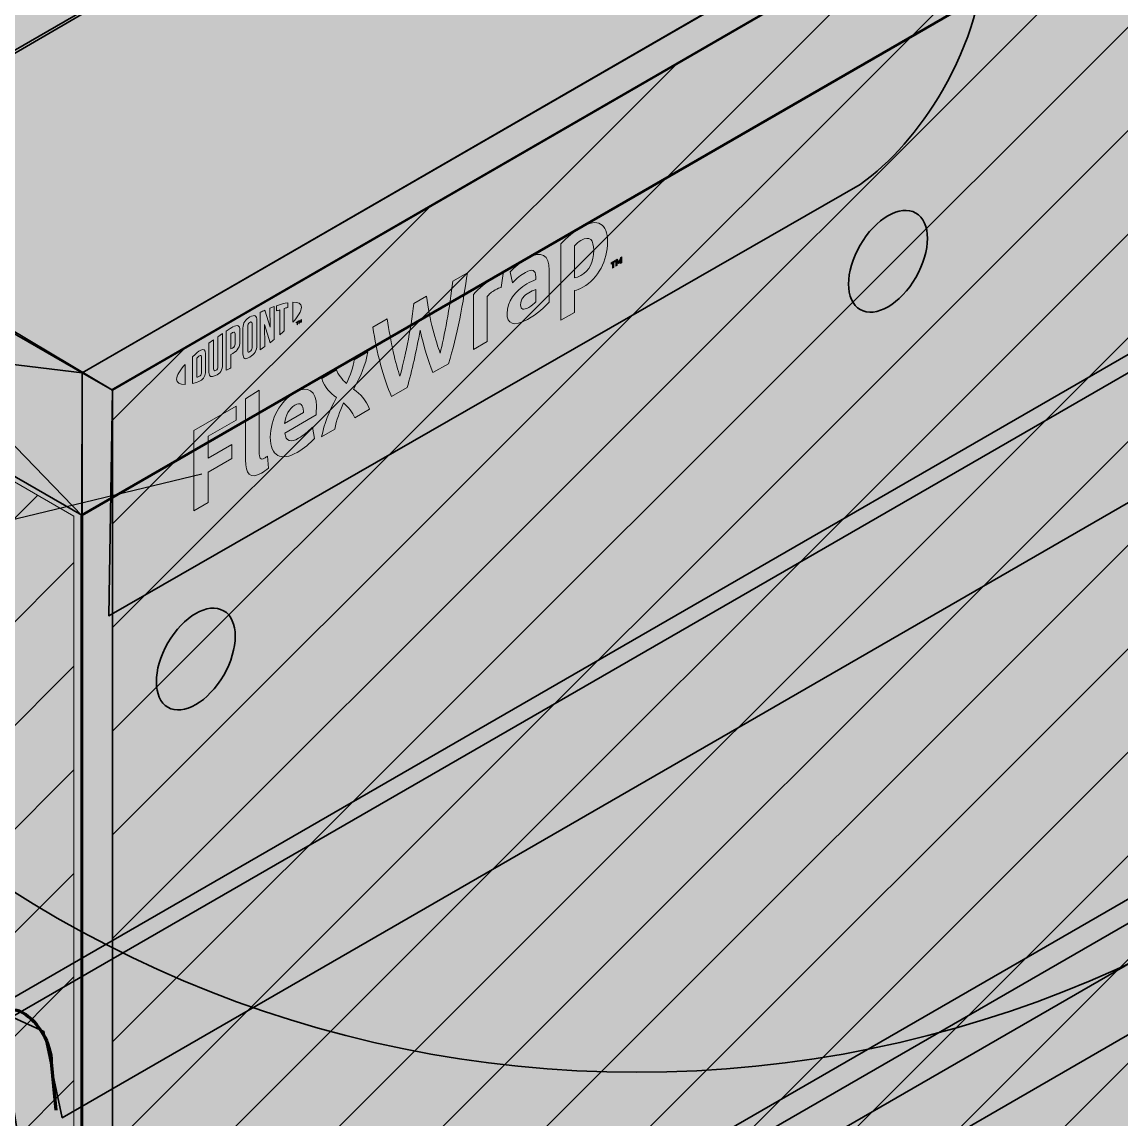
# Model space of a CAD drawing. Extents: x 26 to 922, y -766 to 15.
# Drawn here: x 243.5 to 393.4, y -603.2 to -453.5 of the extents above; entities that cross this region are included whole.
import ezdxf

# ---------------------------------------------------------------- set-up
doc = ezdxf.new("R2010")
doc.units = 0
doc.header["$MEASUREMENT"] = 0
for name, color, linetype, lineweight in [('circle', 7, 'Continuous', 0), ('drywall', 7, 'Continuous', 0), ('flexwrap', 7, 'Continuous', 0), ('lines and arrows', 7, 'Continuous', 0), ('OSB', 7, 'Continuous', 0), ('studs and insulation', 7, 'Continuous', 0), ('vapor retrarder', 7, 'Continuous', 0), ('vinyl siding', 7, 'Continuous', 0), ('WRB', 7, 'Continuous', 0), ('WRB fasteners', 7, 'Continuous', 0)]:
    doc.layers.add(name, color=color, linetype=linetype, lineweight=lineweight)
pattern_1 = [(45, (0, 0), (-7.07107, 7.07107), [])]

# ---------------------------------------------------------------- blocks, each defined once
blk = doc.blocks.new('Block_8')
at = {"layer": 'drywall', "true_color": 0xebebec, "transparency": 33554687}
h = blk.add_hatch(color=7, dxfattribs=at)
h.dxf.hatch_style = 2
h.paths.add_polyline_path([(288.62, -293.56), (455.82, -196.84), (455.82, -579.17), (194.17, -730.54), (194.17, -468.21), (288.62, -413.56)])
at = {"layer": 'drywall'}
blk.add_circle((327.36, -437.97), 158.87, dxfattribs=at)
blk = doc.blocks.new('Block_9')
at = {"layer": 'vapor retrarder', "true_color": 0xc0e2ca, "transparency": 33554687}
h = blk.add_hatch(color=254, dxfattribs=at)
h.dxf.hatch_style = 2
edge = h.paths.add_edge_path()
edge.add_spline(control_points=[(199.26, -471.4), (201.2, -525.02), (203.58, -593.4), (190.31, -709.68), (190.31, -709.68), (558.88, -496.58), (558.88, -496.58), (558.88, -496.58), (551.08, -148.2), (551.08, -148.2), (551.08, -148.2), (295.49, -296.07), (295.49, -296.07), (292.7, -321.61), (290.81, -368.65), (294.05, -416.68), (294.05, -416.68), (199.26, -471.4), (199.26, -471.4)], knot_values=[0, 0, 0, 0, 1, 1, 1, 2, 2, 2, 3, 3, 3, 4, 4, 4, 5, 5, 5, 6, 6, 6, 6], degree=3, periodic=0)
at = {"layer": 'vapor retrarder'}
blk.add_circle((327.36, -437.97), 158.87, dxfattribs=at)
at = {"layer": 'vapor retrarder', "color": 250, "lineweight": 35, "true_color": 0x231f20}
blk.add_open_spline([(199.26, -471.4), (201.2, -525.02), (203.58, -593.4), (190.31, -709.68), (190.31, -709.68), (558.88, -496.58), (558.88, -496.58), (558.88, -496.58), (551.08, -148.2), (551.08, -148.2), (551.08, -148.2), (295.49, -296.07), (295.49, -296.07), (292.7, -321.61), (290.81, -368.65), (294.05, -416.68), (294.05, -416.68), (199.26, -471.4), (199.26, -471.4)], degree=3, knots=[0, 0, 0, 0, 1, 1, 1, 2, 2, 2, 3, 3, 3, 4, 4, 4, 5, 5, 5, 6, 6, 6, 6], dxfattribs=at)
blk = doc.blocks.new('Block_11')
at = {"layer": 'studs and insulation', "true_color": 0xffeb95, "transparency": 33554687}
h = blk.add_hatch(color=41, dxfattribs=at)
h.dxf.hatch_style = 2
h.paths.add_polyline_path([(558.47, -539.57), (558.47, -343.66), (251.64, -520.81), (251.64, -716.72)])
at = {"layer": 'studs and insulation', "true_color": 0x000000, "transparency": 33554687}
h = blk.add_hatch(dxfattribs=at)
h.set_pattern_fill('_U', color=18, scale=10, angle=45, style=2, pattern_type=0)
h.set_pattern_definition(pattern_1)
h.paths.add_polyline_path([(250.56, -718.17), (250.56, -520.91), (208.3, -496.51), (208.3, -693.77)])
at = {"layer": 'studs and insulation', "color": 250, "lineweight": 60, "true_color": 0x231f20}
blk.add_lwpolyline([(558.47, -539.57), (558.47, -343.66), (251.64, -520.81), (251.64, -716.72)], close=True, dxfattribs=at)
at = {"layer": 'studs and insulation'}
blk.add_lwpolyline([(250.56, -718.17), (250.56, -520.91), (208.3, -496.51), (208.3, -693.77)], close=True, dxfattribs=at)
blk = doc.blocks.new('Block_12')
at = {"layer": 'studs and insulation', "true_color": 0xc2b59b, "transparency": 33554687}
h = blk.add_hatch(color=253, dxfattribs=at)
h.dxf.hatch_style = 2
h.paths.add_polyline_path([(251.69, -501.37), (558.06, -324.48), (515.25, -299.82), (208.88, -476.7)])
h = blk.add_hatch(color=253, dxfattribs=at)
h.dxf.hatch_style = 2
h.paths.add_polyline_path([(558.47, -343.66), (558.52, -324.22), (251.69, -501.37), (251.64, -520.81)])
h = blk.add_hatch(color=253, dxfattribs=at)
h.dxf.hatch_style = 2
h.paths.add_polyline_path([(251.64, -520.81), (251.69, -501.37), (208.88, -476.7), (208.83, -496.15)])
at = {"layer": 'studs and insulation', "color": 250, "lineweight": 35, "true_color": 0x231f20}
for p, q in [((208.88, -476.7), (251.69, -520.89)), ((208.83, -496.15), (251.69, -501.37))]:
    blk.add_line(p, q, dxfattribs=at)
for points in [[(251.69, -501.37), (558.06, -324.48), (515.25, -299.82), (208.88, -476.7)], [(558.47, -343.66), (558.52, -324.22), (251.69, -501.37), (251.64, -520.81)], [(251.64, -520.81), (251.69, -501.37), (208.88, -476.7), (208.83, -496.15)]]:
    blk.add_lwpolyline(points, close=True, dxfattribs=at)
blk = doc.blocks.new('Block_10')
at = {"layer": 'studs and insulation'}
blk.add_circle((327.36, -437.97), 158.87, dxfattribs=at)
for name in ['Block_12', 'Block_11']:
    blk.add_blockref(name, (0, 0), dxfattribs=at)
blk = doc.blocks.new('Block_15')
at = {"layer": 'OSB', "true_color": 0xcfae78, "transparency": 33554687}
h = blk.add_hatch(color=43, dxfattribs=at)
h.dxf.hatch_style = 2
h.paths.add_polyline_path([(348.55, -330.11), (517.48, -232.38), (517.48, -614.71), (255.83, -766.08), (255.83, -503.75), (348.55, -450.11)])
h = blk.add_hatch(color=43, dxfattribs=at)
h.dxf.hatch_style = 2
h.paths.add_polyline_path([(348.34, -450.23), (255.83, -503.75), (251.69, -501.37), (344.38, -447.75)])
h = blk.add_hatch(color=43, dxfattribs=at)
h.dxf.hatch_style = 2
h.paths.add_polyline_path([(255.83, -503.75), (255.83, -766.08), (251.69, -763.69), (251.69, -501.37)])
at = {"layer": 'OSB', "color": 250, "lineweight": 35, "true_color": 0x231f20}
for points in [[(348.55, -330.11), (517.48, -232.38), (517.48, -614.71), (255.83, -766.08), (255.83, -503.75), (348.55, -450.11)], [(348.34, -450.23), (255.83, -503.75), (251.69, -501.37), (344.38, -447.75)], [(255.83, -503.75), (255.83, -766.08), (251.69, -763.69), (251.69, -501.37)]]:
    blk.add_lwpolyline(points, close=True, dxfattribs=at)
at = {"layer": 'OSB'}
blk.add_circle((327.36, -437.97), 158.87, dxfattribs=at)
blk = doc.blocks.new('Block_16')
at = {"layer": 'WRB', "true_color": 0x000000, "transparency": 33554687}
h = blk.add_hatch(dxfattribs=at)
h.set_pattern_fill('_U', color=18, scale=10, angle=45, style=2, pattern_type=0)
h.set_pattern_definition(pattern_1)
h.paths.add_polyline_path([(348.55, -330.11), (517.48, -232.38), (517.48, -614.71), (255.83, -766.08), (255.83, -503.75), (348.55, -450.11)])
at = {"layer": 'WRB', "color": 250, "lineweight": 35, "true_color": 0x231f20}
blk.add_lwpolyline([(348.55, -330.11), (517.48, -232.38), (517.48, -614.71), (255.83, -766.08), (255.83, -503.75), (348.55, -450.11)], close=True, dxfattribs=at)
at = {"layer": 'WRB'}
blk.add_lwpolyline([(348.55, -330.11), (517.48, -232.38), (517.48, -614.71), (255.83, -766.08), (255.83, -503.75), (348.55, -450.11)], close=True, dxfattribs=at)
blk.add_circle((327.36, -437.97), 158.87, dxfattribs=at)
blk = doc.blocks.new('Block_18')
at = {"layer": 'flexwrap', "true_color": 0x003b71, "transparency": 33554687}
h = blk.add_hatch(color=156, dxfattribs=at)
h.dxf.hatch_style = 2
edge = h.paths.add_edge_path()
edge.add_spline(control_points=[(319.72, -488.1), (320.91, -487.41), (321.47, -486.25), (321.47, -484.64), (321.47, -483.23), (320.95, -482.59), (319.72, -483.3), (319.38, -483.5), (319.14, -483.72), (318.85, -484.01), (318.85, -484.01), (318.85, -488.38), (318.85, -488.38), (319.11, -488.36), (319.33, -488.33), (319.72, -488.1)], knot_values=[0, 0, 0, 0, 1, 1, 1, 2, 2, 2, 3, 3, 3, 4, 4, 4, 5, 5, 5, 5], degree=3, periodic=0)
edge = h.paths.add_edge_path()
edge.add_spline(control_points=[(319.99, -489.69), (319.52, -489.97), (319.19, -490.09), (318.85, -490.15), (318.85, -490.15), (318.85, -493.12), (318.85, -493.12), (318.85, -493.12), (317, -494.19), (317, -494.19), (317, -494.19), (317, -483.76), (317, -483.76), (317.77, -482.91), (318.85, -482.02), (319.81, -481.47), (322.03, -480.19), (323.36, -480.98), (323.36, -483.48), (323.36, -486.05), (322.1, -488.48), (319.99, -489.69)], knot_values=[0, 0, 0, 0, 1, 1, 1, 2, 2, 2, 3, 3, 3, 4, 4, 4, 5, 5, 5, 6, 6, 6, 7, 7, 7, 7], degree=3, periodic=0)
h = blk.add_hatch(color=156, dxfattribs=at)
h.dxf.hatch_style = 2
edge = h.paths.add_edge_path()
edge.add_spline(control_points=[(313.56, -491.67), (313.56, -491.67), (313.56, -490), (313.56, -490), (313.25, -490.1), (312.93, -490.24), (312.6, -490.43), (311.98, -490.79), (311.49, -491.35), (311.49, -492.08), (311.49, -492.74), (311.9, -492.85), (312.62, -492.44), (313.02, -492.2), (313.36, -491.91), (313.56, -491.67)], knot_values=[0, 0, 0, 0, 1, 1, 1, 2, 2, 2, 3, 3, 3, 4, 4, 4, 5, 5, 5, 5], degree=3, periodic=0)
edge = h.paths.add_edge_path()
edge.add_spline(control_points=[(312.43, -494.09), (310.57, -495.16), (309.64, -494.66), (309.64, -493.25), (309.64, -491.7), (310.74, -490.16), (312.36, -489.21), (312.74, -488.99), (313.22, -488.77), (313.56, -488.64), (313.56, -488.64), (313.56, -488.26), (313.56, -488.26), (313.56, -487.31), (313.09, -487.13), (312.18, -487.66), (311.59, -488), (310.95, -488.48), (310.4, -489.06), (310.4, -489.06), (310.06, -487.57), (310.06, -487.57), (310.64, -486.95), (311.57, -486.23), (312.4, -485.75), (314.39, -484.6), (315.38, -485.25), (315.38, -487.36), (315.38, -487.36), (315.38, -491.7), (315.38, -491.7), (314.82, -492.35), (313.78, -493.31), (312.43, -494.09)], knot_values=[0, 0, 0, 0, 1, 1, 1, 2, 2, 2, 3, 3, 3, 4, 4, 4, 5, 5, 5, 6, 6, 6, 7, 7, 7, 8, 8, 8, 9, 9, 9, 10, 10, 10, 11, 11, 11, 11], degree=3, periodic=0)
h = blk.add_hatch(color=156, dxfattribs=at)
h.dxf.hatch_style = 2
edge = h.paths.add_edge_path()
edge.add_spline(control_points=[(324.69, -485.87), (324.76, -486.03), (324.83, -486.13), (324.91, -486.22), (324.99, -486.03), (325.04, -485.86), (325.11, -485.63), (325.11, -485.63), (325.31, -485.52), (325.31, -485.52), (325.31, -485.52), (325.31, -486.33), (325.31, -486.33), (325.31, -486.33), (325.14, -486.43), (325.14, -486.43), (325.14, -486.43), (325.14, -486.05), (325.14, -486.05), (325.14, -486.05), (325.15, -485.92), (325.15, -485.92), (325.09, -486.08), (325.03, -486.24), (324.97, -486.38), (324.97, -486.38), (324.84, -486.45), (324.84, -486.45), (324.78, -486.38), (324.72, -486.29), (324.66, -486.2), (324.66, -486.2), (324.67, -486.32), (324.67, -486.32), (324.67, -486.32), (324.67, -486.7), (324.67, -486.7), (324.67, -486.7), (324.5, -486.79), (324.5, -486.79), (324.5, -486.79), (324.5, -485.99), (324.5, -485.99), (324.5, -485.99), (324.69, -485.87), (324.69, -485.87)], knot_values=[0, 0, 0, 0, 1, 1, 1, 2, 2, 2, 3, 3, 3, 4, 4, 4, 5, 5, 5, 6, 6, 6, 7, 7, 7, 8, 8, 8, 9, 9, 9, 10, 10, 10, 11, 11, 11, 12, 12, 12, 13, 13, 13, 14, 14, 14, 15, 15, 15, 15], degree=3, periodic=0)
edge = h.paths.add_edge_path()
edge.add_spline(control_points=[(324.04, -486.43), (324.04, -486.43), (323.85, -486.54), (323.85, -486.54), (323.85, -486.54), (323.85, -486.36), (323.85, -486.36), (323.85, -486.36), (324.42, -486.03), (324.42, -486.03), (324.42, -486.03), (324.42, -486.21), (324.42, -486.21), (324.42, -486.21), (324.23, -486.32), (324.23, -486.32), (324.23, -486.32), (324.23, -486.95), (324.23, -486.95), (324.23, -486.95), (324.04, -487.06), (324.04, -487.06), (324.04, -487.06), (324.04, -486.43), (324.04, -486.43)], knot_values=[0, 0, 0, 0, 1, 1, 1, 2, 2, 2, 3, 3, 3, 4, 4, 4, 5, 5, 5, 6, 6, 6, 7, 7, 7, 8, 8, 8, 8], degree=3, periodic=0)
h = blk.add_hatch(color=156, dxfattribs=at)
h.dxf.hatch_style = 2
edge = h.paths.add_edge_path()
edge.add_spline(control_points=[(302.25, -488.84), (302.25, -488.84), (304.23, -487.7), (304.23, -487.7), (303.71, -491.64), (302.82, -496.45), (301.67, -500.12), (301.67, -500.12), (299.54, -501.34), (299.54, -501.34), (298.88, -499.77), (298.29, -497.82), (297.79, -495.55), (297.27, -498.41), (296.69, -501.04), (296.01, -503.38), (296.01, -503.38), (293.89, -504.61), (293.89, -504.61), (292.81, -502.23), (291.84, -498.49), (291.34, -495.14), (291.34, -495.14), (293.31, -494.01), (293.31, -494.01), (293.73, -497.06), (294.48, -500.33), (295.04, -501.83), (295.62, -499.67), (296.53, -495.55), (296.92, -491.92), (296.92, -491.92), (298.65, -490.92), (298.65, -490.92), (299.06, -494.09), (299.94, -497.18), (300.53, -498.66), (301.07, -496.52), (301.84, -492.37), (302.25, -488.84)], knot_values=[0, 0, 0, 0, 1, 1, 1, 2, 2, 2, 3, 3, 3, 4, 4, 4, 5, 5, 5, 6, 6, 6, 7, 7, 7, 8, 8, 8, 9, 9, 9, 10, 10, 10, 11, 11, 11, 12, 12, 12, 13, 13, 13, 13], degree=3, periodic=0)
h = blk.add_hatch(color=156, dxfattribs=at)
h.dxf.hatch_style = 2
edge = h.paths.add_edge_path()
edge.add_spline(control_points=[(307.89, -488.35), (308.38, -488.07), (308.84, -487.87), (309.11, -487.79), (309.11, -487.79), (308.84, -489.71), (308.84, -489.71), (308.61, -489.75), (308.33, -489.88), (308.04, -490.05), (307.54, -490.33), (307.2, -490.64), (306.92, -490.96), (306.92, -490.96), (306.92, -497.08), (306.92, -497.08), (306.92, -497.08), (305.05, -498.16), (305.05, -498.16), (305.05, -498.16), (305.05, -490.68), (305.05, -490.68), (305.78, -489.83), (306.92, -488.91), (307.89, -488.35)], knot_values=[0, 0, 0, 0, 1, 1, 1, 2, 2, 2, 3, 3, 3, 4, 4, 4, 5, 5, 5, 6, 6, 6, 7, 7, 7, 8, 8, 8, 8], degree=3, periodic=0)
h = blk.add_hatch(color=156, dxfattribs=at)
h.dxf.hatch_style = 2
edge = h.paths.add_edge_path()
edge.add_spline(control_points=[(286.4, -504.74), (285.5, -504.11), (284.78, -503.44), (284.36, -502.12), (284.36, -502.12), (286.38, -500.96), (286.38, -500.96), (286.55, -501.56), (287.15, -502.28), (287.74, -502.83), (288.25, -501.68), (288.68, -500.51), (288.77, -499.58), (288.77, -499.58), (290.67, -498.48), (290.67, -498.48), (290.32, -500.31), (289.72, -501.8), (288.71, -503.58), (289.68, -504.29), (290.34, -505), (290.9, -506.33), (290.9, -506.33), (288.88, -507.5), (288.88, -507.5), (288.6, -506.79), (287.92, -506.01), (287.35, -505.48), (286.84, -506.63), (286.35, -507.85), (286.16, -509.07), (286.16, -509.07), (284.35, -510.12), (284.35, -510.12), (284.69, -508.3), (285.32, -506.68), (286.4, -504.74)], knot_values=[0, 0, 0, 0, 1, 1, 1, 2, 2, 2, 3, 3, 3, 4, 4, 4, 5, 5, 5, 6, 6, 6, 7, 7, 7, 8, 8, 8, 9, 9, 9, 10, 10, 10, 11, 11, 11, 12, 12, 12, 12], degree=3, periodic=0)
h = blk.add_hatch(color=156, dxfattribs=at)
h.dxf.hatch_style = 2
edge = h.paths.add_edge_path()
edge.add_spline(control_points=[(275.82, -512.15), (275.82, -512.99), (276.01, -513.33), (276.55, -513.02), (276.69, -512.94), (276.82, -512.85), (276.95, -512.75), (276.95, -512.75), (277.08, -514.37), (277.08, -514.37), (276.82, -514.58), (276.41, -514.89), (276.13, -515.05), (274.58, -515.94), (273.96, -515.13), (273.96, -513.26), (273.96, -513.26), (273.96, -504.91), (273.96, -504.91), (273.96, -504.91), (275.82, -503.71), (275.82, -503.71), (275.82, -503.71), (275.82, -512.15), (275.82, -512.15)], knot_values=[0, 0, 0, 0, 1, 1, 1, 2, 2, 2, 3, 3, 3, 4, 4, 4, 5, 5, 5, 6, 6, 6, 7, 7, 7, 8, 8, 8, 8], degree=3, periodic=0)
h = blk.add_hatch(color=156, dxfattribs=at)
h.dxf.hatch_style = 2
edge = h.paths.add_edge_path()
edge.add_spline(control_points=[(279.29, -508.29), (279.29, -508.29), (281.86, -506.8), (281.86, -506.8), (281.86, -506.8), (281.86, -506.62), (281.86, -506.62), (281.86, -505.74), (281.45, -505.33), (280.71, -505.76), (279.92, -506.22), (279.41, -507.16), (279.29, -508.29)], knot_values=[0, 0, 0, 0, 1, 1, 1, 2, 2, 2, 3, 3, 3, 4, 4, 4, 4], degree=3, periodic=0)
edge = h.paths.add_edge_path()
edge.add_spline(control_points=[(283.39, -510.33), (282.79, -510.98), (281.91, -511.71), (281.02, -512.23), (278.84, -513.48), (277.35, -512.75), (277.35, -510.16), (277.35, -507.67), (278.72, -505.19), (280.71, -504.05), (282.48, -503.02), (283.64, -503.8), (283.64, -505.9), (283.64, -506.37), (283.62, -506.79), (283.59, -507.12), (283.59, -507.12), (279.31, -509.58), (279.31, -509.58), (279.49, -510.73), (280.13, -510.93), (281.21, -510.3), (281.87, -509.92), (282.51, -509.38), (283.09, -508.76), (283.09, -508.76), (283.39, -510.33), (283.39, -510.33)], knot_values=[0, 0, 0, 0, 1, 1, 1, 2, 2, 2, 3, 3, 3, 4, 4, 4, 5, 5, 5, 6, 6, 6, 7, 7, 7, 8, 8, 8, 9, 9, 9, 9], degree=3, periodic=0)
h = blk.add_hatch(color=156, dxfattribs=at)
h.dxf.hatch_style = 2
edge = h.paths.add_edge_path()
edge.add_spline(control_points=[(266.92, -520.18), (266.92, -520.18), (266.92, -509.24), (266.92, -509.24), (266.92, -509.24), (272.68, -505.91), (272.68, -505.91), (272.68, -505.91), (272.68, -507.82), (272.68, -507.82), (272.68, -507.82), (268.85, -510.03), (268.85, -510.03), (268.85, -510.03), (268.85, -513), (268.85, -513), (268.85, -513), (272.08, -511.14), (272.08, -511.14), (272.08, -511.14), (272.08, -513.05), (272.08, -513.05), (272.08, -513.05), (268.85, -514.91), (268.85, -514.91), (268.85, -514.91), (268.85, -519.06), (268.85, -519.06), (268.85, -519.06), (266.92, -520.18), (266.92, -520.18)], knot_values=[0, 0, 0, 0, 1, 1, 1, 2, 2, 2, 3, 3, 3, 4, 4, 4, 5, 5, 5, 6, 6, 6, 7, 7, 7, 8, 8, 8, 9, 9, 9, 10, 10, 10, 10], degree=3, periodic=0)
at = {"layer": 'flexwrap'}
for points, knots in [([(319.99, -489.69), (319.52, -489.97), (319.19, -490.09), (318.85, -490.15), (318.85, -490.15), (318.85, -493.12), (318.85, -493.12), (318.85, -493.12), (317, -494.19), (317, -494.19), (317, -494.19), (317, -483.76), (317, -483.76), (317.77, -482.91), (318.85, -482.02), (319.81, -481.47), (322.03, -480.19), (323.36, -480.98), (323.36, -483.48), (323.36, -486.05), (322.1, -488.48), (319.99, -489.69)], [0, 0, 0, 0, 1, 1, 1, 2, 2, 2, 3, 3, 3, 4, 4, 4, 5, 5, 5, 6, 6, 6, 7, 7, 7, 7]), ([(319.72, -488.1), (320.91, -487.41), (321.47, -486.25), (321.47, -484.64), (321.47, -483.23), (320.95, -482.59), (319.72, -483.3), (319.38, -483.5), (319.14, -483.72), (318.85, -484.01), (318.85, -484.01), (318.85, -488.38), (318.85, -488.38), (319.11, -488.36), (319.33, -488.33), (319.72, -488.1)], [0, 0, 0, 0, 1, 1, 1, 2, 2, 2, 3, 3, 3, 4, 4, 4, 5, 5, 5, 5]), ([(312.43, -494.09), (310.57, -495.16), (309.64, -494.66), (309.64, -493.25), (309.64, -491.7), (310.74, -490.16), (312.36, -489.21), (312.74, -488.99), (313.22, -488.77), (313.56, -488.64), (313.56, -488.64), (313.56, -488.26), (313.56, -488.26), (313.56, -487.31), (313.09, -487.13), (312.18, -487.66), (311.59, -488), (310.95, -488.48), (310.4, -489.06), (310.4, -489.06), (310.06, -487.57), (310.06, -487.57), (310.64, -486.95), (311.57, -486.23), (312.4, -485.75), (314.39, -484.6), (315.38, -485.25), (315.38, -487.36), (315.38, -487.36), (315.38, -491.7), (315.38, -491.7), (314.82, -492.35), (313.78, -493.31), (312.43, -494.09)], [0, 0, 0, 0, 1, 1, 1, 2, 2, 2, 3, 3, 3, 4, 4, 4, 5, 5, 5, 6, 6, 6, 7, 7, 7, 8, 8, 8, 9, 9, 9, 10, 10, 10, 11, 11, 11, 11]), ([(324.69, -485.87), (324.76, -486.03), (324.83, -486.13), (324.91, -486.22), (324.99, -486.03), (325.04, -485.86), (325.11, -485.63), (325.11, -485.63), (325.31, -485.52), (325.31, -485.52), (325.31, -485.52), (325.31, -486.33), (325.31, -486.33), (325.31, -486.33), (325.14, -486.43), (325.14, -486.43), (325.14, -486.43), (325.14, -486.05), (325.14, -486.05), (325.14, -486.05), (325.15, -485.92), (325.15, -485.92), (325.09, -486.08), (325.03, -486.24), (324.97, -486.38), (324.97, -486.38), (324.84, -486.45), (324.84, -486.45), (324.78, -486.38), (324.72, -486.29), (324.66, -486.2), (324.66, -486.2), (324.67, -486.32), (324.67, -486.32), (324.67, -486.32), (324.67, -486.7), (324.67, -486.7), (324.67, -486.7), (324.5, -486.79), (324.5, -486.79), (324.5, -486.79), (324.5, -485.99), (324.5, -485.99), (324.5, -485.99), (324.69, -485.87), (324.69, -485.87)], [0, 0, 0, 0, 1, 1, 1, 2, 2, 2, 3, 3, 3, 4, 4, 4, 5, 5, 5, 6, 6, 6, 7, 7, 7, 8, 8, 8, 9, 9, 9, 10, 10, 10, 11, 11, 11, 12, 12, 12, 13, 13, 13, 14, 14, 14, 15, 15, 15, 15]), ([(324.04, -486.43), (324.04, -486.43), (323.85, -486.54), (323.85, -486.54), (323.85, -486.54), (323.85, -486.36), (323.85, -486.36), (323.85, -486.36), (324.42, -486.03), (324.42, -486.03), (324.42, -486.03), (324.42, -486.21), (324.42, -486.21), (324.42, -486.21), (324.23, -486.32), (324.23, -486.32), (324.23, -486.32), (324.23, -486.95), (324.23, -486.95), (324.23, -486.95), (324.04, -487.06), (324.04, -487.06), (324.04, -487.06), (324.04, -486.43), (324.04, -486.43)], [0, 0, 0, 0, 1, 1, 1, 2, 2, 2, 3, 3, 3, 4, 4, 4, 5, 5, 5, 6, 6, 6, 7, 7, 7, 8, 8, 8, 8]), ([(302.25, -488.84), (302.25, -488.84), (304.23, -487.7), (304.23, -487.7), (303.71, -491.64), (302.82, -496.45), (301.67, -500.12), (301.67, -500.12), (299.54, -501.34), (299.54, -501.34), (298.88, -499.77), (298.29, -497.82), (297.79, -495.55), (297.27, -498.41), (296.69, -501.04), (296.01, -503.38), (296.01, -503.38), (293.89, -504.61), (293.89, -504.61), (292.81, -502.23), (291.84, -498.49), (291.34, -495.14), (291.34, -495.14), (293.31, -494.01), (293.31, -494.01), (293.73, -497.06), (294.48, -500.33), (295.04, -501.83), (295.62, -499.67), (296.53, -495.55), (296.92, -491.92), (296.92, -491.92), (298.65, -490.92), (298.65, -490.92), (299.06, -494.09), (299.94, -497.18), (300.53, -498.66), (301.07, -496.52), (301.84, -492.37), (302.25, -488.84)], [0, 0, 0, 0, 1, 1, 1, 2, 2, 2, 3, 3, 3, 4, 4, 4, 5, 5, 5, 6, 6, 6, 7, 7, 7, 8, 8, 8, 9, 9, 9, 10, 10, 10, 11, 11, 11, 12, 12, 12, 13, 13, 13, 13]), ([(307.89, -488.35), (308.38, -488.07), (308.84, -487.87), (309.11, -487.79), (309.11, -487.79), (308.84, -489.71), (308.84, -489.71), (308.61, -489.75), (308.33, -489.88), (308.04, -490.05), (307.54, -490.33), (307.2, -490.64), (306.92, -490.96), (306.92, -490.96), (306.92, -497.08), (306.92, -497.08), (306.92, -497.08), (305.05, -498.16), (305.05, -498.16), (305.05, -498.16), (305.05, -490.68), (305.05, -490.68), (305.78, -489.83), (306.92, -488.91), (307.89, -488.35)], [0, 0, 0, 0, 1, 1, 1, 2, 2, 2, 3, 3, 3, 4, 4, 4, 5, 5, 5, 6, 6, 6, 7, 7, 7, 8, 8, 8, 8]), ([(313.56, -491.67), (313.56, -491.67), (313.56, -490), (313.56, -490), (313.25, -490.1), (312.93, -490.24), (312.6, -490.43), (311.98, -490.79), (311.49, -491.35), (311.49, -492.08), (311.49, -492.74), (311.9, -492.85), (312.62, -492.44), (313.02, -492.2), (313.36, -491.91), (313.56, -491.67)], [0, 0, 0, 0, 1, 1, 1, 2, 2, 2, 3, 3, 3, 4, 4, 4, 5, 5, 5, 5]), ([(286.4, -504.74), (285.5, -504.11), (284.78, -503.44), (284.36, -502.12), (284.36, -502.12), (286.38, -500.96), (286.38, -500.96), (286.55, -501.56), (287.15, -502.28), (287.74, -502.83), (288.25, -501.68), (288.68, -500.51), (288.77, -499.58), (288.77, -499.58), (290.67, -498.48), (290.67, -498.48), (290.32, -500.31), (289.72, -501.8), (288.71, -503.58), (289.68, -504.29), (290.34, -505), (290.9, -506.33), (290.9, -506.33), (288.88, -507.5), (288.88, -507.5), (288.6, -506.79), (287.92, -506.01), (287.35, -505.48), (286.84, -506.63), (286.35, -507.85), (286.16, -509.07), (286.16, -509.07), (284.35, -510.12), (284.35, -510.12), (284.69, -508.3), (285.32, -506.68), (286.4, -504.74)], [0, 0, 0, 0, 1, 1, 1, 2, 2, 2, 3, 3, 3, 4, 4, 4, 5, 5, 5, 6, 6, 6, 7, 7, 7, 8, 8, 8, 9, 9, 9, 10, 10, 10, 11, 11, 11, 12, 12, 12, 12]), ([(275.82, -512.15), (275.82, -512.99), (276.01, -513.33), (276.55, -513.02), (276.69, -512.94), (276.82, -512.85), (276.95, -512.75), (276.95, -512.75), (277.08, -514.37), (277.08, -514.37), (276.82, -514.58), (276.41, -514.89), (276.13, -515.05), (274.58, -515.94), (273.96, -515.13), (273.96, -513.26), (273.96, -513.26), (273.96, -504.91), (273.96, -504.91), (273.96, -504.91), (275.82, -503.71), (275.82, -503.71), (275.82, -503.71), (275.82, -512.15), (275.82, -512.15)], [0, 0, 0, 0, 1, 1, 1, 2, 2, 2, 3, 3, 3, 4, 4, 4, 5, 5, 5, 6, 6, 6, 7, 7, 7, 8, 8, 8, 8]), ([(283.39, -510.33), (282.79, -510.98), (281.91, -511.71), (281.02, -512.23), (278.84, -513.48), (277.35, -512.75), (277.35, -510.16), (277.35, -507.67), (278.72, -505.19), (280.71, -504.05), (282.48, -503.02), (283.64, -503.8), (283.64, -505.9), (283.64, -506.37), (283.62, -506.79), (283.59, -507.12), (283.59, -507.12), (279.31, -509.58), (279.31, -509.58), (279.49, -510.73), (280.13, -510.93), (281.21, -510.3), (281.87, -509.92), (282.51, -509.38), (283.09, -508.76), (283.09, -508.76), (283.39, -510.33), (283.39, -510.33)], [0, 0, 0, 0, 1, 1, 1, 2, 2, 2, 3, 3, 3, 4, 4, 4, 5, 5, 5, 6, 6, 6, 7, 7, 7, 8, 8, 8, 9, 9, 9, 9]), ([(266.92, -520.18), (266.92, -520.18), (266.92, -509.24), (266.92, -509.24), (266.92, -509.24), (272.68, -505.91), (272.68, -505.91), (272.68, -505.91), (272.68, -507.82), (272.68, -507.82), (272.68, -507.82), (268.85, -510.03), (268.85, -510.03), (268.85, -510.03), (268.85, -513), (268.85, -513), (268.85, -513), (272.08, -511.14), (272.08, -511.14), (272.08, -511.14), (272.08, -513.05), (272.08, -513.05), (272.08, -513.05), (268.85, -514.91), (268.85, -514.91), (268.85, -514.91), (268.85, -519.06), (268.85, -519.06), (268.85, -519.06), (266.92, -520.18), (266.92, -520.18)], [0, 0, 0, 0, 1, 1, 1, 2, 2, 2, 3, 3, 3, 4, 4, 4, 5, 5, 5, 6, 6, 6, 7, 7, 7, 8, 8, 8, 9, 9, 9, 10, 10, 10, 10]), ([(279.29, -508.29), (279.29, -508.29), (281.86, -506.8), (281.86, -506.8), (281.86, -506.8), (281.86, -506.62), (281.86, -506.62), (281.86, -505.74), (281.45, -505.33), (280.71, -505.76), (279.92, -506.22), (279.41, -507.16), (279.29, -508.29)], [0, 0, 0, 0, 1, 1, 1, 2, 2, 2, 3, 3, 3, 4, 4, 4, 4])]:
    blk.add_open_spline(points, degree=3, knots=knots, dxfattribs=at)
blk = doc.blocks.new('Block_19')
at = {"layer": 'flexwrap', "true_color": 0x003b71, "transparency": 33554687}
h = blk.add_hatch(color=156, dxfattribs=at)
h.dxf.hatch_style = 2
edge = h.paths.add_edge_path()
edge.add_spline(control_points=[(278.19, -492.92), (278.35, -492.86), (278.51, -492.81), (278.66, -492.76), (278.66, -492.76), (278.66, -496.16), (278.66, -496.16), (278.81, -496.04), (279.07, -495.81), (279.24, -495.65), (279.24, -495.65), (279.24, -492.58), (279.24, -492.58), (279.41, -492.54), (279.57, -492.49), (279.72, -492.46), (279.72, -492.46), (279.72, -491.8), (279.72, -491.8), (279.26, -491.88), (278.77, -492.02), (278.19, -492.21), (278.19, -492.21), (278.19, -492.92), (278.19, -492.92)], knot_values=[0, 0, 0, 0, 1, 1, 1, 2, 2, 2, 3, 3, 3, 4, 4, 4, 5, 5, 5, 6, 6, 6, 7, 7, 7, 8, 8, 8, 8], degree=3, periodic=0)
h = blk.add_hatch(color=156, dxfattribs=at)
h.dxf.hatch_style = 2
edge = h.paths.add_edge_path()
edge.add_spline(control_points=[(281.58, -492.42), (281.58, -492.92), (281.15, -493.64), (280.41, -494.47), (280.41, -494.47), (280.41, -491.72), (280.41, -491.72), (281.15, -491.7), (281.58, -491.92), (281.58, -492.42)], knot_values=[0, 0, 0, 0, 1, 1, 1, 2, 2, 2, 3, 3, 3, 3], degree=3, periodic=0)
h = blk.add_hatch(color=156, dxfattribs=at)
h.dxf.hatch_style = 2
edge = h.paths.add_edge_path()
edge.add_spline(control_points=[(277.32, -495.12), (277.32, -495.12), (276.6, -492.82), (276.6, -492.82), (276.4, -492.91), (276.16, -493.01), (275.98, -493.1), (275.98, -493.1), (275.98, -498.22), (275.98, -498.22), (276.11, -498.13), (276.44, -497.9), (276.61, -497.77), (276.61, -497.77), (276.55, -494.79), (276.55, -494.79), (276.55, -494.79), (277.32, -497.25), (277.32, -497.25), (277.48, -497.12), (277.71, -496.94), (277.87, -496.81), (277.87, -496.81), (277.87, -492.32), (277.87, -492.32), (277.71, -492.38), (277.41, -492.49), (277.27, -492.55), (277.27, -492.55), (277.32, -495.12), (277.32, -495.12)], knot_values=[0, 0, 0, 0, 1, 1, 1, 2, 2, 2, 3, 3, 3, 4, 4, 4, 5, 5, 5, 6, 6, 6, 7, 7, 7, 8, 8, 8, 9, 9, 9, 10, 10, 10, 10], degree=3, periodic=0)
h = blk.add_hatch(color=156, dxfattribs=at)
h.dxf.hatch_style = 2
edge = h.paths.add_edge_path()
edge.add_spline(control_points=[(272.54, -497.44), (272.54, -497.67), (272.47, -497.83), (272.21, -497.98), (272.21, -497.98), (271.98, -498.11), (271.98, -498.11), (271.98, -498.11), (271.98, -496.01), (271.98, -496.01), (272.08, -495.95), (272.14, -495.91), (272.2, -495.88), (272.48, -495.71), (272.54, -495.8), (272.54, -496.04), (272.54, -496.04), (272.54, -497.44), (272.54, -497.44)], knot_values=[0, 0, 0, 0, 1, 1, 1, 2, 2, 2, 3, 3, 3, 4, 4, 4, 5, 5, 5, 6, 6, 6, 6], degree=3, periodic=0)
edge = h.paths.add_edge_path()
edge.add_spline(control_points=[(272.24, -495.11), (272.12, -495.18), (271.71, -495.43), (271.33, -495.68), (271.33, -495.68), (271.33, -501.01), (271.33, -501.01), (271.46, -500.94), (271.8, -500.77), (271.98, -500.67), (271.98, -500.67), (271.98, -498.86), (271.98, -498.86), (271.98, -498.86), (272.24, -498.71), (272.24, -498.71), (272.92, -498.31), (273.2, -497.8), (273.2, -497.12), (273.2, -497.12), (273.2, -495.55), (273.2, -495.55), (273.2, -494.89), (272.88, -494.74), (272.24, -495.11)], knot_values=[0, 0, 0, 0, 1, 1, 1, 2, 2, 2, 3, 3, 3, 4, 4, 4, 5, 5, 5, 6, 6, 6, 7, 7, 7, 8, 8, 8, 8], degree=3, periodic=0)
h = blk.add_hatch(color=156, dxfattribs=at)
h.dxf.hatch_style = 2
edge = h.paths.add_edge_path()
edge.add_spline(control_points=[(274.86, -497.97), (274.86, -498.18), (274.8, -498.32), (274.57, -498.46), (274.33, -498.61), (274.27, -498.53), (274.27, -498.31), (274.27, -498.31), (274.27, -494.99), (274.27, -494.99), (274.27, -494.77), (274.33, -494.61), (274.57, -494.48), (274.8, -494.36), (274.86, -494.43), (274.86, -494.64), (274.86, -494.64), (274.86, -497.97), (274.86, -497.97)], knot_values=[0, 0, 0, 0, 1, 1, 1, 2, 2, 2, 3, 3, 3, 4, 4, 4, 5, 5, 5, 6, 6, 6, 6], degree=3, periodic=0)
edge = h.paths.add_edge_path()
edge.add_spline(control_points=[(274.57, -493.74), (273.97, -494.05), (273.61, -494.56), (273.61, -495.26), (273.61, -495.26), (273.61, -498.75), (273.61, -498.75), (273.61, -499.49), (273.94, -499.61), (274.57, -499.21), (275.19, -498.82), (275.52, -498.36), (275.52, -497.57), (275.52, -497.57), (275.52, -494.25), (275.52, -494.25), (275.52, -493.49), (275.22, -493.4), (274.57, -493.74)], knot_values=[0, 0, 0, 0, 1, 1, 1, 2, 2, 2, 3, 3, 3, 4, 4, 4, 5, 5, 5, 6, 6, 6, 6], degree=3, periodic=0)
h = blk.add_hatch(color=156, dxfattribs=at)
h.dxf.hatch_style = 2
edge = h.paths.add_edge_path()
edge.add_spline(control_points=[(281.23, -494.27), (281.23, -494.27), (281.3, -494.23), (281.3, -494.23), (281.3, -494.23), (281.4, -494.36), (281.4, -494.36), (281.4, -494.36), (281.51, -494.11), (281.51, -494.11), (281.51, -494.11), (281.58, -494.07), (281.58, -494.07), (281.58, -494.07), (281.58, -494.47), (281.58, -494.47), (281.58, -494.47), (281.51, -494.51), (281.51, -494.51), (281.51, -494.51), (281.51, -494.22), (281.51, -494.22), (281.51, -494.22), (281.41, -494.47), (281.41, -494.47), (281.41, -494.47), (281.4, -494.48), (281.4, -494.48), (281.4, -494.48), (281.29, -494.35), (281.29, -494.35), (281.29, -494.35), (281.29, -494.63), (281.29, -494.63), (281.29, -494.63), (281.23, -494.67), (281.23, -494.67), (281.23, -494.67), (281.23, -494.27), (281.23, -494.27)], knot_values=[0, 0, 0, 0, 1, 1, 1, 2, 2, 2, 3, 3, 3, 4, 4, 4, 5, 5, 5, 6, 6, 6, 7, 7, 7, 8, 8, 8, 9, 9, 9, 10, 10, 10, 11, 11, 11, 12, 12, 12, 13, 13, 13, 13], degree=3, periodic=0)
edge = h.paths.add_edge_path()
edge.add_spline(control_points=[(280.99, -494.48), (280.99, -494.48), (280.88, -494.54), (280.88, -494.54), (280.88, -494.54), (280.88, -494.48), (280.88, -494.48), (280.88, -494.48), (281.16, -494.31), (281.16, -494.31), (281.16, -494.31), (281.16, -494.38), (281.16, -494.38), (281.16, -494.38), (281.05, -494.45), (281.05, -494.45), (281.05, -494.45), (281.05, -494.77), (281.05, -494.77), (281.05, -494.77), (280.99, -494.81), (280.99, -494.81), (280.99, -494.81), (280.99, -494.48), (280.99, -494.48)], knot_values=[0, 0, 0, 0, 1, 1, 1, 2, 2, 2, 3, 3, 3, 4, 4, 4, 5, 5, 5, 6, 6, 6, 7, 7, 7, 8, 8, 8, 8], degree=3, periodic=0)
h = blk.add_hatch(color=156, dxfattribs=at)
h.dxf.hatch_style = 2
edge = h.paths.add_edge_path()
edge.add_spline(control_points=[(270.18, -500.55), (270.18, -500.76), (270.12, -500.93), (269.89, -501.03), (269.67, -501.13), (269.61, -501.05), (269.61, -500.8), (269.61, -500.8), (269.61, -496.84), (269.61, -496.84), (269.46, -496.95), (269.13, -497.19), (268.98, -497.3), (268.98, -497.3), (268.98, -501.3), (268.98, -501.3), (268.98, -501.94), (269.25, -502.03), (269.89, -501.75), (270.47, -501.49), (270.83, -500.95), (270.83, -500.24), (270.83, -500.24), (270.83, -496), (270.83, -496), (270.71, -496.08), (270.31, -496.35), (270.18, -496.44), (270.18, -496.44), (270.18, -500.55), (270.18, -500.55)], knot_values=[0, 0, 0, 0, 1, 1, 1, 2, 2, 2, 3, 3, 3, 4, 4, 4, 5, 5, 5, 6, 6, 6, 7, 7, 7, 8, 8, 8, 9, 9, 9, 10, 10, 10, 10], degree=3, periodic=0)
h = blk.add_hatch(color=156, dxfattribs=at)
h.dxf.hatch_style = 2
edge = h.paths.add_edge_path()
edge.add_spline(control_points=[(267.94, -501.42), (267.94, -501.63), (267.83, -501.76), (267.7, -501.84), (267.59, -501.9), (267.44, -501.94), (267.31, -501.98), (267.31, -501.98), (267.31, -499.35), (267.31, -499.35), (267.44, -499.24), (267.59, -499.1), (267.7, -499.05), (267.83, -498.97), (267.94, -498.98), (267.94, -499.19), (267.94, -499.19), (267.94, -501.42), (267.94, -501.42)], knot_values=[0, 0, 0, 0, 1, 1, 1, 2, 2, 2, 3, 3, 3, 4, 4, 4, 5, 5, 5, 6, 6, 6, 6], degree=3, periodic=0)
edge = h.paths.add_edge_path()
edge.add_spline(control_points=[(267.78, -498.31), (267.58, -498.43), (267.28, -498.67), (266.74, -499.17), (266.74, -499.17), (266.74, -502.81), (266.74, -502.81), (267.21, -502.7), (267.58, -502.59), (267.78, -502.47), (268.26, -502.2), (268.52, -501.71), (268.52, -501.17), (268.52, -501.17), (268.52, -498.75), (268.52, -498.75), (268.52, -498.22), (268.26, -498.04), (267.78, -498.31)], knot_values=[0, 0, 0, 0, 1, 1, 1, 2, 2, 2, 3, 3, 3, 4, 4, 4, 5, 5, 5, 6, 6, 6, 6], degree=3, periodic=0)
h = blk.add_hatch(color=156, dxfattribs=at)
h.dxf.hatch_style = 2
edge = h.paths.add_edge_path()
edge.add_spline(control_points=[(264.56, -502.24), (264.56, -502.75), (264.98, -502.97), (265.72, -502.95), (265.72, -502.95), (265.72, -500.21), (265.72, -500.21), (264.98, -501.03), (264.56, -501.75), (264.56, -502.24)], knot_values=[0, 0, 0, 0, 1, 1, 1, 2, 2, 2, 3, 3, 3, 3], degree=3, periodic=0)
at = {"layer": 'flexwrap'}
for points, knots in [([(278.19, -492.92), (278.35, -492.86), (278.51, -492.81), (278.66, -492.76), (278.66, -492.76), (278.66, -496.16), (278.66, -496.16), (278.81, -496.04), (279.07, -495.81), (279.24, -495.65), (279.24, -495.65), (279.24, -492.58), (279.24, -492.58), (279.41, -492.54), (279.57, -492.49), (279.72, -492.46), (279.72, -492.46), (279.72, -491.8), (279.72, -491.8), (279.26, -491.88), (278.77, -492.02), (278.19, -492.21), (278.19, -492.21), (278.19, -492.92), (278.19, -492.92)], [0, 0, 0, 0, 1, 1, 1, 2, 2, 2, 3, 3, 3, 4, 4, 4, 5, 5, 5, 6, 6, 6, 7, 7, 7, 8, 8, 8, 8]), ([(281.58, -492.42), (281.58, -492.92), (281.15, -493.64), (280.41, -494.47), (280.41, -494.47), (280.41, -491.72), (280.41, -491.72), (281.15, -491.7), (281.58, -491.92), (281.58, -492.42)], [0, 0, 0, 0, 1, 1, 1, 2, 2, 2, 3, 3, 3, 3]), ([(277.32, -495.12), (277.32, -495.12), (276.6, -492.82), (276.6, -492.82), (276.4, -492.91), (276.16, -493.01), (275.98, -493.1), (275.98, -493.1), (275.98, -498.22), (275.98, -498.22), (276.11, -498.13), (276.44, -497.9), (276.61, -497.77), (276.61, -497.77), (276.55, -494.79), (276.55, -494.79), (276.55, -494.79), (277.32, -497.25), (277.32, -497.25), (277.48, -497.12), (277.71, -496.94), (277.87, -496.81), (277.87, -496.81), (277.87, -492.32), (277.87, -492.32), (277.71, -492.38), (277.41, -492.49), (277.27, -492.55), (277.27, -492.55), (277.32, -495.12), (277.32, -495.12)], [0, 0, 0, 0, 1, 1, 1, 2, 2, 2, 3, 3, 3, 4, 4, 4, 5, 5, 5, 6, 6, 6, 7, 7, 7, 8, 8, 8, 9, 9, 9, 10, 10, 10, 10]), ([(272.24, -495.11), (272.12, -495.18), (271.71, -495.43), (271.33, -495.68), (271.33, -495.68), (271.33, -501.01), (271.33, -501.01), (271.46, -500.94), (271.8, -500.77), (271.98, -500.67), (271.98, -500.67), (271.98, -498.86), (271.98, -498.86), (271.98, -498.86), (272.24, -498.71), (272.24, -498.71), (272.92, -498.31), (273.2, -497.8), (273.2, -497.12), (273.2, -497.12), (273.2, -495.55), (273.2, -495.55), (273.2, -494.89), (272.88, -494.74), (272.24, -495.11)], [0, 0, 0, 0, 1, 1, 1, 2, 2, 2, 3, 3, 3, 4, 4, 4, 5, 5, 5, 6, 6, 6, 7, 7, 7, 8, 8, 8, 8]), ([(274.57, -493.74), (273.97, -494.05), (273.61, -494.56), (273.61, -495.26), (273.61, -495.26), (273.61, -498.75), (273.61, -498.75), (273.61, -499.49), (273.94, -499.61), (274.57, -499.21), (275.19, -498.82), (275.52, -498.36), (275.52, -497.57), (275.52, -497.57), (275.52, -494.25), (275.52, -494.25), (275.52, -493.49), (275.22, -493.4), (274.57, -493.74)], [0, 0, 0, 0, 1, 1, 1, 2, 2, 2, 3, 3, 3, 4, 4, 4, 5, 5, 5, 6, 6, 6, 6]), ([(274.86, -497.97), (274.86, -498.18), (274.8, -498.32), (274.57, -498.46), (274.33, -498.61), (274.27, -498.53), (274.27, -498.31), (274.27, -498.31), (274.27, -494.99), (274.27, -494.99), (274.27, -494.77), (274.33, -494.61), (274.57, -494.48), (274.8, -494.36), (274.86, -494.43), (274.86, -494.64), (274.86, -494.64), (274.86, -497.97), (274.86, -497.97)], [0, 0, 0, 0, 1, 1, 1, 2, 2, 2, 3, 3, 3, 4, 4, 4, 5, 5, 5, 6, 6, 6, 6]), ([(280.99, -494.48), (280.99, -494.48), (280.88, -494.54), (280.88, -494.54), (280.88, -494.54), (280.88, -494.48), (280.88, -494.48), (280.88, -494.48), (281.16, -494.31), (281.16, -494.31), (281.16, -494.31), (281.16, -494.38), (281.16, -494.38), (281.16, -494.38), (281.05, -494.45), (281.05, -494.45), (281.05, -494.45), (281.05, -494.77), (281.05, -494.77), (281.05, -494.77), (280.99, -494.81), (280.99, -494.81), (280.99, -494.81), (280.99, -494.48), (280.99, -494.48)], [0, 0, 0, 0, 1, 1, 1, 2, 2, 2, 3, 3, 3, 4, 4, 4, 5, 5, 5, 6, 6, 6, 7, 7, 7, 8, 8, 8, 8]), ([(281.23, -494.27), (281.23, -494.27), (281.3, -494.23), (281.3, -494.23), (281.3, -494.23), (281.4, -494.36), (281.4, -494.36), (281.4, -494.36), (281.51, -494.11), (281.51, -494.11), (281.51, -494.11), (281.58, -494.07), (281.58, -494.07), (281.58, -494.07), (281.58, -494.47), (281.58, -494.47), (281.58, -494.47), (281.51, -494.51), (281.51, -494.51), (281.51, -494.51), (281.51, -494.22), (281.51, -494.22), (281.51, -494.22), (281.41, -494.47), (281.41, -494.47), (281.41, -494.47), (281.4, -494.48), (281.4, -494.48), (281.4, -494.48), (281.29, -494.35), (281.29, -494.35), (281.29, -494.35), (281.29, -494.63), (281.29, -494.63), (281.29, -494.63), (281.23, -494.67), (281.23, -494.67), (281.23, -494.67), (281.23, -494.27), (281.23, -494.27)], [0, 0, 0, 0, 1, 1, 1, 2, 2, 2, 3, 3, 3, 4, 4, 4, 5, 5, 5, 6, 6, 6, 7, 7, 7, 8, 8, 8, 9, 9, 9, 10, 10, 10, 11, 11, 11, 12, 12, 12, 13, 13, 13, 13]), ([(270.18, -500.55), (270.18, -500.76), (270.12, -500.93), (269.89, -501.03), (269.67, -501.13), (269.61, -501.05), (269.61, -500.8), (269.61, -500.8), (269.61, -496.84), (269.61, -496.84), (269.46, -496.95), (269.13, -497.19), (268.98, -497.3), (268.98, -497.3), (268.98, -501.3), (268.98, -501.3), (268.98, -501.94), (269.25, -502.03), (269.89, -501.75), (270.47, -501.49), (270.83, -500.95), (270.83, -500.24), (270.83, -500.24), (270.83, -496), (270.83, -496), (270.71, -496.08), (270.31, -496.35), (270.18, -496.44), (270.18, -496.44), (270.18, -500.55), (270.18, -500.55)], [0, 0, 0, 0, 1, 1, 1, 2, 2, 2, 3, 3, 3, 4, 4, 4, 5, 5, 5, 6, 6, 6, 7, 7, 7, 8, 8, 8, 9, 9, 9, 10, 10, 10, 10]), ([(272.54, -497.44), (272.54, -497.67), (272.47, -497.83), (272.21, -497.98), (272.21, -497.98), (271.98, -498.11), (271.98, -498.11), (271.98, -498.11), (271.98, -496.01), (271.98, -496.01), (272.08, -495.95), (272.14, -495.91), (272.2, -495.88), (272.48, -495.71), (272.54, -495.8), (272.54, -496.04), (272.54, -496.04), (272.54, -497.44), (272.54, -497.44)], [0, 0, 0, 0, 1, 1, 1, 2, 2, 2, 3, 3, 3, 4, 4, 4, 5, 5, 5, 6, 6, 6, 6]), ([(267.78, -498.31), (267.58, -498.43), (267.28, -498.67), (266.74, -499.17), (266.74, -499.17), (266.74, -502.81), (266.74, -502.81), (267.21, -502.7), (267.58, -502.59), (267.78, -502.47), (268.26, -502.2), (268.52, -501.71), (268.52, -501.17), (268.52, -501.17), (268.52, -498.75), (268.52, -498.75), (268.52, -498.22), (268.26, -498.04), (267.78, -498.31)], [0, 0, 0, 0, 1, 1, 1, 2, 2, 2, 3, 3, 3, 4, 4, 4, 5, 5, 5, 6, 6, 6, 6]), ([(267.94, -501.42), (267.94, -501.63), (267.83, -501.76), (267.7, -501.84), (267.59, -501.9), (267.44, -501.94), (267.31, -501.98), (267.31, -501.98), (267.31, -499.35), (267.31, -499.35), (267.44, -499.24), (267.59, -499.1), (267.7, -499.05), (267.83, -498.97), (267.94, -498.98), (267.94, -499.19), (267.94, -499.19), (267.94, -501.42), (267.94, -501.42)], [0, 0, 0, 0, 1, 1, 1, 2, 2, 2, 3, 3, 3, 4, 4, 4, 5, 5, 5, 6, 6, 6, 6]), ([(264.56, -502.24), (264.56, -502.75), (264.98, -502.97), (265.72, -502.95), (265.72, -502.95), (265.72, -500.21), (265.72, -500.21), (264.98, -501.03), (264.56, -501.75), (264.56, -502.24)], [0, 0, 0, 0, 1, 1, 1, 2, 2, 2, 3, 3, 3, 3])]:
    blk.add_open_spline(points, degree=3, knots=knots, dxfattribs=at)
blk = doc.blocks.new('Block_17')
at = {"layer": 'flexwrap'}
for name in ['Block_18', 'Block_19']:
    blk.add_blockref(name, (0, 0), dxfattribs=at)
blk = doc.blocks.new('Block_21')
at = {"layer": 'vinyl siding', "true_color": 0xbcbec0, "transparency": 33554687}
h = blk.add_hatch(color=9, dxfattribs=at)
h.dxf.hatch_style = 2
h.paths.add_polyline_path([(727.88, -326.53), (248.95, -603.04), (246.45, -591.26), (239.64, -588.18), (718.57, -311.67), (725.38, -314.72)])
h = blk.add_hatch(color=9, dxfattribs=at)
h.dxf.hatch_style = 2
h.paths.add_polyline_path([(730.99, -387.72), (252.06, -664.23), (240.53, -590.18), (719.46, -313.67)])
h = blk.add_hatch(color=9, dxfattribs=at)
h.dxf.hatch_style = 2
h.paths.add_polyline_path([(730.99, -387.72), (252.06, -664.23), (244.53, -659.7), (723.46, -383.19)])
h = blk.add_hatch(color=9, dxfattribs=at)
h.dxf.hatch_style = 2
h.paths.add_polyline_path([(733.43, -447.79), (254.5, -724.3), (246.18, -662.07), (725.11, -385.56)])
at = {"layer": 'vinyl siding', "color": 250, "lineweight": 35, "true_color": 0x231f20}
for points in [[(727.88, -326.53), (248.95, -603.04), (246.45, -591.26), (239.64, -588.18), (718.57, -311.67), (725.38, -314.72)], [(730.99, -387.72), (252.06, -664.23), (240.53, -590.18), (719.46, -313.67)], [(730.99, -387.72), (252.06, -664.23), (244.53, -659.7), (723.46, -383.19)], [(733.43, -447.79), (254.5, -724.3), (246.18, -662.07), (725.11, -385.56)]]:
    blk.add_lwpolyline(points, close=True, dxfattribs=at)
at = {"layer": 'vinyl siding', "color": 250, "lineweight": 106, "true_color": 0x231f20}
blk.add_open_spline([(243.96, -709.16), (243.96, -709.16), (245.71, -719.7), (245.71, -719.7), (245.71, -719.7), (254.07, -723.29), (254.07, -723.29), (254.07, -723.29), (245.38, -660.74), (245.38, -660.74), (245.38, -660.74), (251.36, -662.95), (251.36, -662.95), (251.36, -662.95), (239.71, -591.38), (239.71, -591.38), (239.71, -589.71), (241.37, -587.41), (243.54, -588.66), (245.71, -589.91), (247.46, -592.96), (247.46, -595.46), (247.46, -595.46), (248.1, -602), (248.1, -602)], degree=3, knots=[0, 0, 0, 0, 1, 1, 1, 2, 2, 2, 3, 3, 3, 4, 4, 4, 5, 5, 5, 6, 6, 6, 7, 7, 7, 8, 8, 8, 8], dxfattribs=at)
at = {"layer": 'vinyl siding', "color": 9, "lineweight": 35, "true_color": 0xbcbec0}
blk.add_open_spline([(243.96, -709.16), (243.96, -709.16), (245.71, -719.7), (245.71, -719.7), (245.71, -719.7), (254.07, -723.29), (254.07, -723.29), (254.07, -723.29), (245.38, -660.74), (245.38, -660.74), (245.38, -660.74), (251.36, -662.95), (251.36, -662.95), (251.36, -662.95), (239.71, -591.38), (239.71, -591.38), (239.71, -589.71), (241.37, -587.41), (243.54, -588.66), (245.71, -589.91), (247.46, -592.96), (247.46, -595.46), (247.46, -595.46), (248.1, -602), (248.1, -602)], degree=3, knots=[0, 0, 0, 0, 1, 1, 1, 2, 2, 2, 3, 3, 3, 4, 4, 4, 5, 5, 5, 6, 6, 6, 7, 7, 7, 8, 8, 8, 8], dxfattribs=at)
blk = doc.blocks.new('Block_20')
at = {"layer": 'vinyl siding'}
blk.add_circle((327.36, -437.97), 158.87, dxfattribs=at)
blk.add_blockref('Block_21', (0, 0), dxfattribs=at)

msp = doc.modelspace()

# ---------------------------------------------------------------- hatches: boundary and pattern name
at = {"layer": 'flexwrap', "true_color": 0xe6e6e6, "transparency": 33554687}
h = msp.add_hatch(color=254, dxfattribs=at)
h.dxf.hatch_style = 2
edge = h.paths.add_edge_path()
edge.add_spline(control_points=[(301.77, -423.2), (301.77, -423.2), (301.89, -350.41), (301.89, -350.41), (301.89, -350.41), (348.38, -377.9), (348.38, -377.9), (348.38, -377.9), (374.6, -362.99), (374.6, -362.99), (374.6, -362.99), (374.7, -443.86), (374.7, -443.86), (374.7, -449.55), (372.82, -456.32), (369.06, -462.83), (365.92, -468.28), (361.94, -472.69), (357.84, -475.65), (357.84, -475.65), (255.31, -534.53), (255.31, -534.53), (255.31, -534.53), (255.83, -503.75), (255.83, -503.75), (255.83, -503.75), (210.19, -476.54), (210.19, -476.54), (210.19, -476.54), (301.77, -423.2), (301.77, -423.2)], knot_values=[0, 0, 0, 0, 1, 1, 1, 2, 2, 2, 3, 3, 3, 4, 4, 4, 5, 5, 5, 6, 6, 6, 7, 7, 7, 8, 8, 8, 9, 9, 9, 10, 10, 10, 10], degree=3, periodic=0)
at = {"layer": 'WRB fasteners', "true_color": 0x2b3990, "transparency": 33554687}
h = msp.add_hatch(color=177, dxfattribs=at)
h.dxf.hatch_style = 2
edge = h.paths.add_edge_path()
edge.add_ellipse((361.62, -486.14), major_axis=(3.8, 6.59), ratio=0.57735, start_angle=0, end_angle=360)
h = msp.add_hatch(color=177, dxfattribs=at)
h.dxf.hatch_style = 2
edge = h.paths.add_edge_path()
edge.add_ellipse((267.18, -540.43), major_axis=(3.8, 6.59), ratio=0.57735, start_angle=0, end_angle=360)

# ---------------------------------------------------------------- linework, layer by layer
at = {"layer": 'circle', "color": 250, "lineweight": 35, "true_color": 0x231f20}
msp.add_circle((327.36, -437.97), 158.87, dxfattribs=at)
at = {"layer": 'flexwrap', "color": 250, "lineweight": 35, "true_color": 0x231f20}
msp.add_lwpolyline([(348.38, -377.9), (348.37, -450.09), (255.65, -503.73)], dxfattribs=at)
msp.add_open_spline([(301.77, -423.2), (301.77, -423.2), (301.89, -350.41), (301.89, -350.41), (301.89, -350.41), (348.38, -377.9), (348.38, -377.9), (348.38, -377.9), (374.6, -362.99), (374.6, -362.99), (374.6, -362.99), (374.7, -443.86), (374.7, -443.86), (374.7, -449.55), (372.82, -456.32), (369.06, -462.83), (365.92, -468.28), (361.94, -472.69), (357.84, -475.65), (357.84, -475.65), (255.31, -534.53), (255.31, -534.53), (255.31, -534.53), (255.83, -503.75), (255.83, -503.75), (255.83, -503.75), (210.19, -476.54), (210.19, -476.54), (210.19, -476.54), (301.77, -423.2), (301.77, -423.2)], degree=3, knots=[0, 0, 0, 0, 1, 1, 1, 2, 2, 2, 3, 3, 3, 4, 4, 4, 5, 5, 5, 6, 6, 6, 7, 7, 7, 8, 8, 8, 9, 9, 9, 10, 10, 10, 10], dxfattribs=at)
at = {"layer": 'lines and arrows', "color": 250, "lineweight": 25, "true_color": 0x231f20}
msp.add_line((175.44, -537.52), (268.01, -515.15), dxfattribs=at)
at = {"layer": 'WRB fasteners', "color": 250, "lineweight": 35, "true_color": 0x231f20}
for centre in [(361.62, -486.14), (267.18, -540.43)]:
    msp.add_ellipse(centre, major_axis=(3.8, 6.59), ratio=0.57735, dxfattribs=at)

# ---------------------------------------------------------------- block references
at = {"layer": 'drywall'}
msp.add_blockref('Block_8', (0, 0), dxfattribs=at)
at = {"layer": 'flexwrap'}
msp.add_blockref('Block_17', (0, 0), dxfattribs=at)
at = {"layer": 'OSB'}
msp.add_blockref('Block_15', (0, 0), dxfattribs=at)
at = {"layer": 'studs and insulation'}
msp.add_blockref('Block_10', (0, 0), dxfattribs=at)
at = {"layer": 'vapor retrarder'}
msp.add_blockref('Block_9', (0, 0), dxfattribs=at)
at = {"layer": 'vinyl siding'}
msp.add_blockref('Block_20', (0, 0), dxfattribs=at)
at = {"layer": 'WRB'}
msp.add_blockref('Block_16', (0, 0), dxfattribs=at)

doc.saveas('drawing.dxf')
